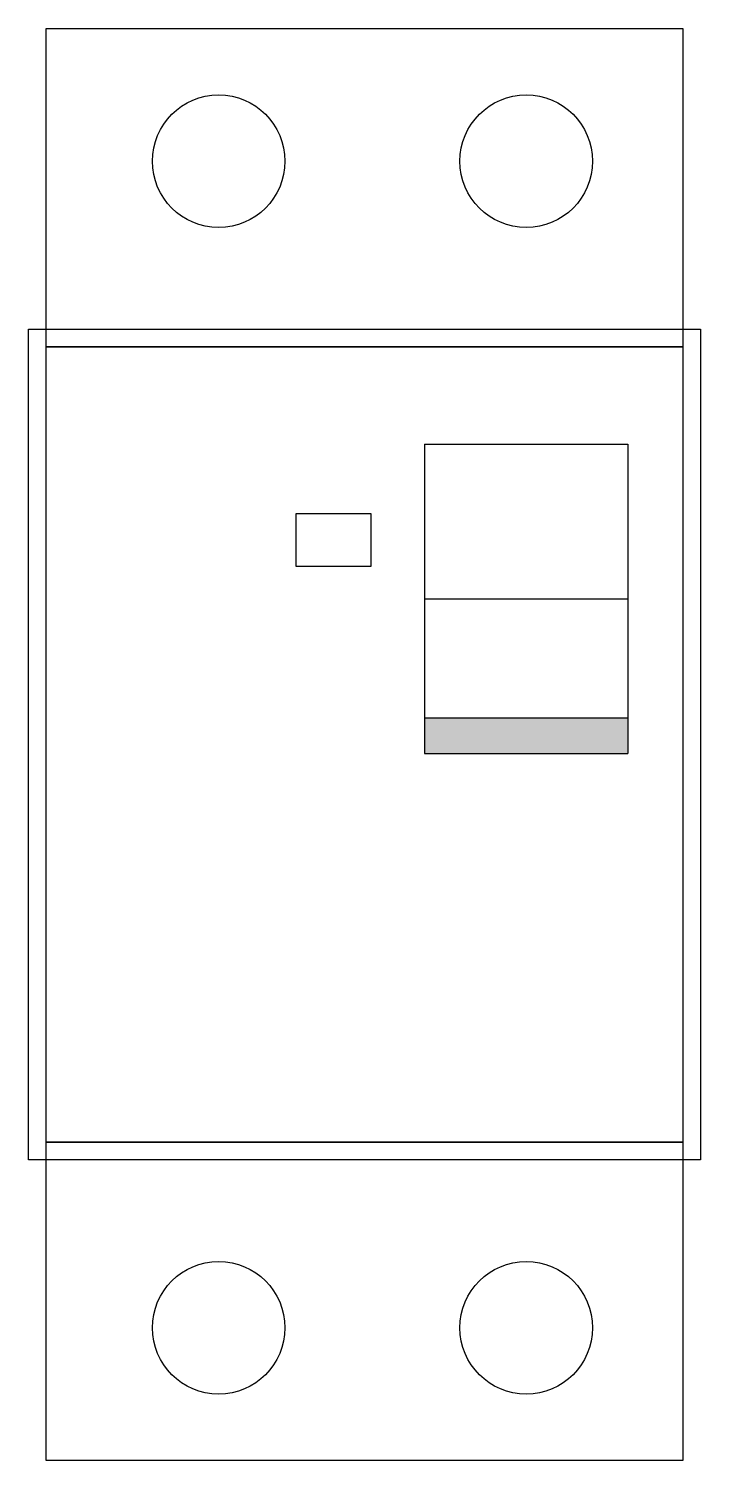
# Model space of a CAD drawing. Header units: millimetres. Extents: x 0 to 38, y 0 to 81.
import ezdxf

# ---------------------------------------------------------------- set-up
doc = ezdxf.new("R2010")
doc.units = ezdxf.units.MM
doc.layers.add('CB', color=150, linetype='Continuous')
doc.layers.add('CONTROL', color=150, linetype='Continuous')

# ---------------------------------------------------------------- blocks, each defined once
blk = doc.blocks.new('ELCB2P')
at = {"layer": 'CONTROL'}
blk.add_hatch(color=9, dxfattribs=at).paths.add_polyline_path([(3.4, -39), (3.4, -41), (14.9, -41), (14.9, -39)])
at = {"layer": 'CB'}
for points in [[(-18, 0), (18, 0), (18, -18), (-18, -18)], [(-18, -18), (18, -18), (18, -63), (-18, -63)], [(-18, -63), (18, -63), (18, -81), (-18, -81)]]:
    blk.add_lwpolyline(points, close=True, dxfattribs=at)
at = {"layer": 'CB', "color": 6}
blk.add_lwpolyline([(-19, -17), (19, -17), (19, -64), (-19, -64)], close=True, dxfattribs=at)
at = {"layer": 'CONTROL', "color": 9}
for points in [[(3.4, -23.5), (14.9, -23.5)], [(3.4, -23.5), (3.4, -41)], [(14.9, -23.5), (14.9, -41)], [(3.4, -32.25), (14.9, -32.25)], [(3.4, -39), (14.9, -39)], [(3.4, -41), (14.9, -41)]]:
    blk.add_lwpolyline(points, dxfattribs=at)
blk.add_lwpolyline([(-3.873, -27.437), (0.357, -27.437), (0.357, -30.422), (-3.873, -30.422)], close=True, dxfattribs=at)
for centre in [(-8.25, -7.5), (9.15, -7.5), (-8.25, -73.5), (9.15, -73.5)]:
    blk.add_circle(centre, 3.75, dxfattribs=at)

msp = doc.modelspace()

# ---------------------------------------------------------------- block references
msp.add_blockref('ELCB2P', (19, 81))

doc.saveas('drawing.dxf')
